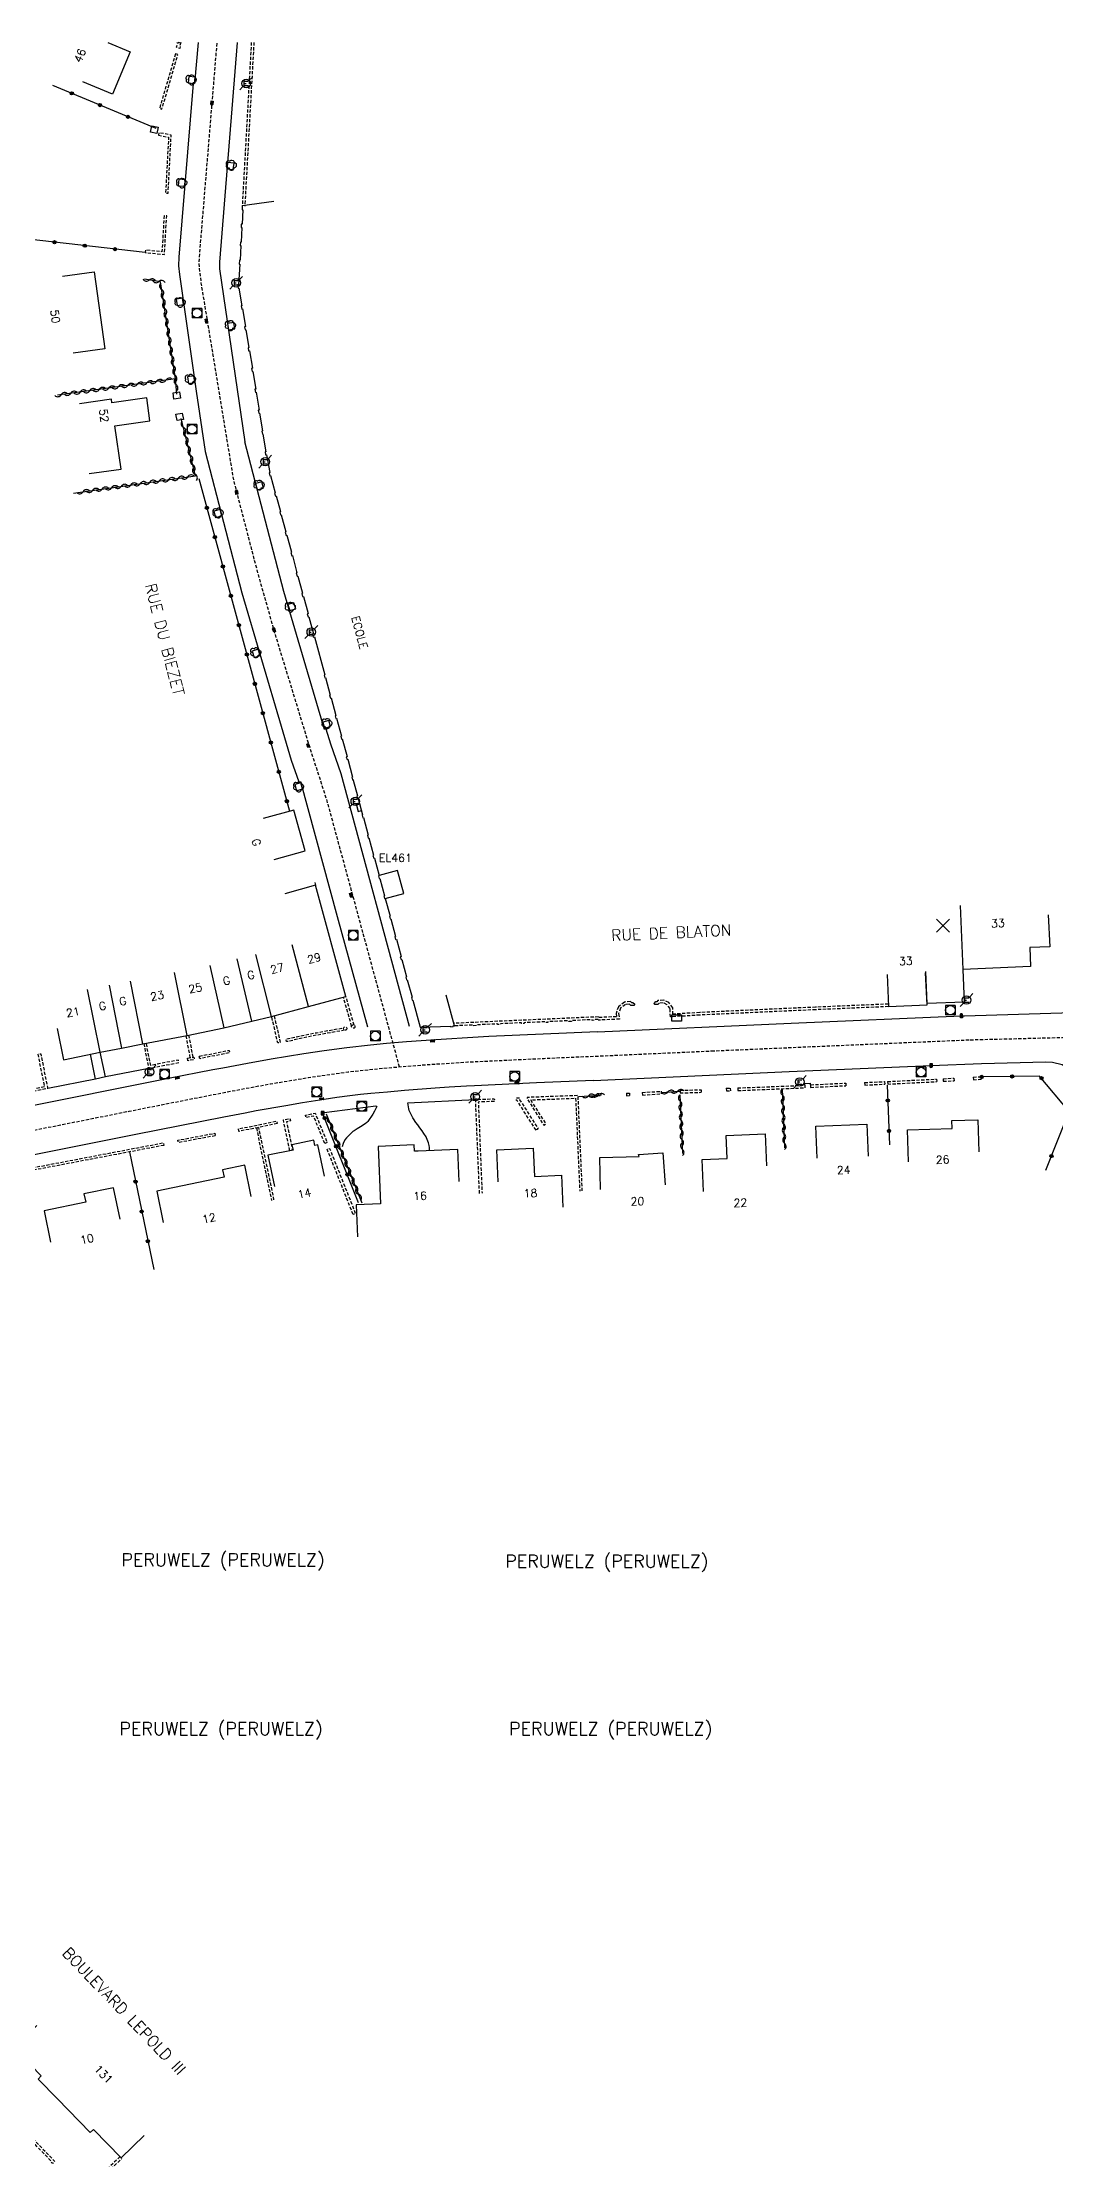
# Model space of a CAD drawing. Header units: millimetres. Extents: x 94999 to 96000, y 132000 to 133001.
# Drawn here: x 95441.7 to 95599.9, y 132669.3 to 133000 of the extents above; entities that cross this region are included whole.
import ezdxf
from ezdxf.enums import TextEntityAlignment as Align

# ---------------------------------------------------------------- set-up
doc = ezdxf.new("R2010")
doc.units = ezdxf.units.MM
doc.linetypes.add('DASHED', pattern=[0.75, 0.5, -0.25])
doc.layers.get('0').update_dxf_attribs({"linetype": 'CONTINUOUS'})
for name, color, linetype in [('W0001', 6, 'DASHED'), ('W0008', 7, 'CONTINUOUS'), ('W0100', 7, 'CONTINUOUS'), ('W0105', 7, 'CONTINUOUS'), ('W0112', 1, 'DASHED'), ('W0300', 7, 'CONTINUOUS'), ('W0310', 3, 'CONTINUOUS'), ('W0322', 7, 'CONTINUOUS'), ('W0330', 7, 'CONTINUOUS'), ('W0400', 7, 'CONTINUOUS'), ('W0420', 7, 'CONTINUOUS'), ('W0471', 7, 'CONTINUOUS'), ('W0980', 7, 'CONTINUOUS'), ('W0984', 7, 'CONTINUOUS'), ('W0989', 7, 'CONTINUOUS'), ('W0991', 7, 'CONTINUOUS'), ('W1102', 7, 'CONTINUOUS'), ('W1471', 7, 'CONTINUOUS')]:
    doc.layers.add(name, color=color, linetype=linetype)
doc.styles.get("Standard").update_dxf_attribs({"font": 'romans.shx', "width": 0.85})

# ---------------------------------------------------------------- blocks, each defined once
blk = doc.blocks.new('T400')
for p, q in [((-0.15, 0.3), (0.15, 0.3)), ((-0.15, -0.25), (-0.15, 0.3)), ((-0.15, 0.15), (0.15, 0.15)), ((-0.15, 0), (0.15, 0)), ((0.15, 0.3), (0.15, -0.25)), ((-0.15, -0.15), (0.15, -0.15)), ((-0.15, -0.25), (-0.15, -0.3)), ((-0.15, -0.3), (0.15, -0.3)), ((0.15, -0.3), (0.15, -0.25))]:
    blk.add_line(p, q)
blk = doc.blocks.new('T471')
for p, q in [((-0.333334, 0.333334), (-0.333334, -0.333334)), ((-0.333334, 0.333334), (0.333334, 0.333334)), ((-0.333334, 0), (0, 0)), ((0.500001, 0.500001), (1.000002, 1.000002)), ((-0.500001, -0.500001), (-1.000002, -1.000002)), ((-0.333334, -0.333334), (0.333334, -0.333334))]:
    blk.add_line(p, q)
blk.add_ellipse((0, 0), major_axis=(0.471405, 0.471405), ratio=1, start_param=5.4977871438, end_param=11.780972451)
blk = doc.blocks.new('T420')
for p, q in [((0.75, 0.75), (-0.75, 0.75)), ((-0.75, 0.75), (-0.75, -0.75)), ((0.75, 0.75), (0.75, -0.75)), ((0.75, -0.75), (-0.75, -0.75))]:
    blk.add_line(p, q)
blk.add_ellipse((0, 0), major_axis=(-0.53, 0.53), ratio=1, start_param=3.926991, end_param=10.210176)
blk = doc.blocks.new('t330o')
at = {"color": 0, "linetype": 'Continuous'}
for p, q in [((0.25, -0.25), (-0.25, 0.25)), ((-0.25, -0.25), (0.25, 0.25)), ((-0.25, 0.25), (-0.25, -0.25)), ((0.25, 0.25), (-0.25, 0.25)), ((0.25, -0.25), (0.25, 0.25)), ((-0.25, -0.25), (0.25, -0.25)), ((-0.25, -0.25), (-0.25, -0.25))]:
    blk.add_line(p, q, dxfattribs=at)
blk = doc.blocks.new('T300')
for p, q in [((-0.8, 0.51), (-0.86, 0.34)), ((-0.86, 0.34), (-0.86, 0.17)), ((-0.86, 0.17), (-0.74, 0.06)), ((-0.69, 0.63), (-0.8, 0.51)), ((-0.8, -0.06), (-0.74, 0.06)), ((-0.74, 0.06), (-0.69, 0.11)), ((-0.57, 0.69), (-0.69, 0.63)), ((-0.46, 0.69), (-0.57, 0.69)), ((-0.29, 0.63), (-0.46, 0.69)), ((-0.29, 0.63), (-0.17, 0.74)), ((-0.23, 0.57), (-0.29, 0.63)), ((-0.17, 0.74), (-0.06, 0.8)), ((-0.06, 0.8), (0.06, 0.8)), ((0.06, 0.8), (0.23, 0.74)), ((0.23, 0.74), (0.34, 0.63)), ((0.34, 0.63), (0.4, 0.51)), ((0.46, 0.46), (0.34, 0.46)), ((0.4, 0.51), (0.4, 0.46)), ((0.57, 0.4), (0.46, 0.46)), ((0.57, 0.4), (0.69, 0.29)), ((0.69, 0.29), (0.74, 0.17)), ((0.74, 0.06), (0.69, -0.17)), ((0.74, 0.17), (0.74, 0.06)), ((-0.8, -0.17), (-0.8, -0.06)), ((-0.8, -0.23), (-0.8, -0.17)), ((-0.74, -0.34), (-0.8, -0.23)), ((-0.69, -0.4), (-0.74, -0.34)), ((-0.51, -0.46), (-0.69, -0.4)), ((-0.4, -0.46), (-0.51, -0.46)), ((-0.4, -0.46), (-0.34, -0.46)), ((-0.34, -0.46), (-0.34, -0.4)), ((-0.34, -0.51), (-0.34, -0.46)), ((-0.29, -0.63), (-0.34, -0.51)), ((-0.17, -0.74), (-0.29, -0.63)), ((-0.06, -0.8), (-0.17, -0.74)), ((0.06, -0.8), (-0.06, -0.8)), ((0.17, -0.74), (0.06, -0.8)), ((0.23, -0.69), (0.17, -0.74)), ((0.29, -0.46), (0.23, -0.46)), ((0.29, -0.63), (0.23, -0.69)), ((0.46, -0.4), (0.29, -0.46)), ((0.34, -0.51), (0.29, -0.63)), ((0.34, -0.51), (0.34, -0.46)), ((0.57, -0.34), (0.46, -0.4)), ((0.63, -0.29), (0.57, -0.34)), ((0.69, -0.17), (0.63, -0.29))]:
    blk.add_line(p, q)
blk = doc.blocks.new('t112o')
at = {"color": 0, "linetype": 'Continuous'}
for p, q in [((-0.5, 0.5), (0.5, 0.5)), ((-0.5, -0.5), (-0.5, 0.5)), ((0.5, 0.5), (0.5, -0.5)), ((0.5, -0.5), (-0.5, -0.5))]:
    blk.add_line(p, q, dxfattribs=at)
blk = doc.blocks.new('t322o')
at = {"color": 0, "linetype": 'Continuous'}
for radius in [0.25, 0.15]:
    blk.add_circle((0, 0), radius, dxfattribs=at)
blk = doc.blocks.new('t310o')
at = {"color": 0, "linetype": 'Continuous'}
for centre, start, end in [((-0.5, 0.38), 216.8699, 323.1304), ((0.5, -0.37), 36.8699, 143.1303)]:
    blk.add_arc(centre, 0.625, start, end, dxfattribs=at)
blk = doc.blocks.new('t991o')
at = {"color": 0, "linetype": 'Continuous'}
for p, q in [((-1, 1), (1, -1)), ((-1, -1), (1, 1))]:
    blk.add_line(p, q, dxfattribs=at)
blk = doc.blocks.new('T1471')
at = {"color": 0, "linetype": 'Continuous', "flags": 128}
blk.add_lwpolyline([(-0.75, -0.5), (-0.75, 0.5), (0.75, 0.5), (0.75, -0.5), (-0.75, -0.5)], dxfattribs=at)

msp = doc.modelspace()

# ---------------------------------------------------------------- linework, layer by layer
at = {"layer": 'W0001', "flags": 128}
for points in [[(95497.47, 132839.99), (95489.77, 132868.29), (95486.18, 132881.53), (95483.46, 132889.94), (95478.03, 132907.72), (95475.22, 132917.68), (95471.61, 132931.59), (95466.53, 132962.41), (95466.2, 132965.38), (95466.43, 132968.68), (95469.01, 133000)], [(95348.28, 132807.3), (95351.1, 132808.73), (95356.38, 132811.18), (95360.89, 132813.01), (95365.87, 132814.71), (95371.14, 132816.13), (95375.38, 132817.09), (95381.58, 132818.36), (95446.35, 132831.28), (95455.27, 132833.06), (95465.21, 132835.03), (95472.6, 132836.46), (95477.35, 132837.33), (95483.29, 132838.32), (95489.47, 132839.2), (95494.91, 132839.78), (95501.59, 132840.32), (95508.13, 132840.74), (95520.06, 132841.31), (95528.06, 132841.66)]]:
    msp.add_lwpolyline(points, dxfattribs=at)
at = {"layer": 'W0001'}
msp.add_lwpolyline([(95528.06, 132841.65), (95546.18, 132842.47), (95586.57, 132844.21), (95600.98, 132844.58), (95622.09, 132845.25), (95666.68, 132846.04), (95728.18, 132847.28), (95812.66, 132848.95), (95853.73, 132849.78), (95863.98, 132850.19), (95869.92, 132850.5), (95876.24, 132850.85), (95884.54, 132851.46), (95897.45, 132852.77), (95912.46, 132854.46), (95925.57, 132855.99), (95939.7, 132857.66), (95952.99, 132859.22)], dxfattribs=at)
at = {"layer": 'W0008', "flags": 128}
for points in [[(95466.04, 133000), (95465.49, 132993.57), (95465.28, 132993.57), (95463.02, 132966.45), (95462.98, 132965.07), (95463.11, 132963.75), (95465.71, 132945.53), (95467.13, 132936.09), (95472.86, 132914), (95478.98, 132893.19), (95480.57, 132887.87), (95481.78, 132884.48), (95482.02, 132884.56), (95487.75, 132863.48), (95492.47, 132846.25)], [(95473.36, 132937.6), (95469.44, 132964.61), (95469.42, 132965.68), (95472.2, 133000)], [(95499.05, 132846.3), (95488.37, 132885.75), (95486.74, 132890.39), (95486.04, 132892.7), (95485.79, 132892.67), (95479.42, 132914.23), (95473.35, 132937.61)], [(95491.22, 132881.18), (95490.73, 132881.04), (95491.04, 132879.88), (95491.53, 132880.03)], [(95528.36, 132845.46), (95511.4, 132844.71), (95509.76, 132844.63), (95503.13, 132844.2), (95498.56, 132843.89), (95495.46, 132843.64), (95492.96, 132843.39), (95489.23, 132842.96), (95485.73, 132842.49), (95482.55, 132842.02), (95477.45, 132841.19), (95473.73, 132840.53), (95469.88, 132839.79), (95468.34, 132839.5), (95461.4, 132838.15), (95413.86, 132828.64)], [(95450, 132838.06), (95449.24, 132841.98)], [(95451.58, 132838.43), (95450.77, 132842.28)], [(95527.76, 132837.86), (95518.86, 132837.47), (95509.16, 132837.02), (95507.93, 132836.96), (95505.21, 132836.79), (95503.05, 132836.64), (95498.23, 132836.27), (95495.6, 132836.05), (95493, 132835.81), (95491.36, 132835.64), (95489.71, 132835.44), (95487.7, 132835.17), (95485.69, 132834.87), (95482.35, 132834.34), (95479.72, 132833.9), (95475.09, 132833.09), (95473.39, 132832.77), (95470.04, 132832.11), (95466.59, 132831.43), (95456.31, 132829.4), (95411.29, 132820.43)], [(95458.32, 132839.73), (95451.58, 132838.43), (95450, 132838.06), (95442.56, 132836.59)], [(95485.7, 132832.85), (95493.8, 132833.88), (95493.95, 132833.78), (95493.58, 132833.06), (95493.31, 132832.61), (95492.51, 132831.43), (95492.39, 132831.29), (95492.1, 132831.08), (95491.4, 132830.61), (95490.87, 132830.29), (95490.4, 132830), (95490.21, 132829.86), (95489.45, 132829.17), (95489.18, 132828.88), (95488.96, 132828.56), (95488.7, 132828.03), (95488.5, 132827.49)], [(95502.16, 132827.02), (95502.14, 132827.36), (95502.1, 132827.69), (95502.06, 132827.9), (95502, 132828.1), (95501.7, 132828.88), (95501.61, 132829.06), (95501.29, 132829.58), (95500.99, 132830), (95500.64, 132830.48), (95500.31, 132830.92), (95500.04, 132831.29), (95499.65, 132831.86), (95499.54, 132832.04), (95499.1, 132832.93), (95498.99, 132833.18), (95498.92, 132833.45), (95498.79, 132834.34), (95509.35, 132834.88)]]:
    msp.add_lwpolyline(points, dxfattribs=at)
for points in [[(95465.57, 132994.57), (95464.58, 132994.67), (95464.48, 132993.68), (95465.47, 132993.58)], [(95471.64, 132981.15), (95470.63, 132981.25), (95470.52, 132980.24), (95471.53, 132980.14)], [(95462.94, 132977.61), (95463.94, 132977.53), (95464.03, 132978.53), (95463.03, 132978.61)], [(95463.77, 132959.03), (95463.62, 132960.02), (95462.63, 132959.87), (95462.78, 132958.88)], [(95470.64, 132956.08), (95470.78, 132955.1), (95471.76, 132955.24), (95471.62, 132956.22)], [(95464.52, 132946.72), (95465.54, 132946.87), (95465.39, 132947.89), (95464.37, 132947.74)], [(95475.26, 132930.13), (95476.26, 132930.39), (95476, 132931.38), (95475, 132931.12)], [(95469.48, 132927.03), (95468.51, 132926.77), (95468.77, 132925.8), (95469.74, 132926.06)], [(95480.33, 132911.24), (95481.28, 132911.53), (95480.99, 132912.48), (95480.04, 132912.18)], [(95475.43, 132905.2), (95474.47, 132904.91), (95474.76, 132903.94), (95475.73, 132904.24)], [(95485.76, 132892.88), (95486.69, 132893.16), (95486.42, 132894.08), (95485.49, 132893.81)], [(95482.06, 132884.34), (95481.12, 132884.06), (95481.4, 132883.11), (95482.35, 132883.39)]]:
    msp.add_lwpolyline(points, close=True, dxfattribs=at)
at = {"layer": 'W0008'}
for points in [[(95528.36, 132845.44), (95558.61, 132846.81), (95585.19, 132847.95), (95585.67, 132847.97), (95602.52, 132848.45), (95605.38, 132848.53), (95606.91, 132848.79), (95608.71, 132849.47), (95609.86, 132850.15), (95611.54, 132851.55), (95612.4, 132852.54), (95613.19, 132853.92), (95614.18, 132856.4)], [(95527.76, 132837.85), (95558.32, 132839.23), (95580.46, 132840.21), (95588.33, 132840.49), (95598.37, 132840.79), (95599.43, 132840.73), (95600.94, 132840.33), (95601.88, 132839.78), (95602.98, 132838.72), (95603.97, 132837.43), (95604.71, 132835.64), (95604.95, 132834.05)]]:
    msp.add_lwpolyline(points, dxfattribs=at)
at = {"layer": 'W0100', "flags": 128}
for points in [[(95451.92, 133000), (95455.43, 132998.53), (95452.67, 132991.92), (95448.05, 132993.85)], [(95477.88, 132975.13), (95472.92, 132974.45), (95472.91, 132973.83), (95473.01, 132973.82), (95472.89, 132971.58), (95472.78, 132971.58), (95472.75, 132971.08), (95472.87, 132971.08), (95472.74, 132968.77), (95472.63, 132968.77), (95472.63, 132968.77), (95472.61, 132968.26), (95472.72, 132968.26), (95472.58, 132965.97), (95472.47, 132965.98), (95472.44, 132965.36), (95472.54, 132965.37), (95472.34, 132962.13), (95472.2, 132962.1), (95472.3, 132961.59), (95472.41, 132961.61), (95472.87, 132958.86), (95472.76, 132958.84), (95472.84, 132958.35), (95472.95, 132958.37), (95473.41, 132955.6), (95473.29, 132955.58), (95473.37, 132955.08), (95473.49, 132955.11), (95473.95, 132952.34), (95473.83, 132952.3), (95473.92, 132951.82), (95474.04, 132951.84), (95474.5, 132949.09), (95474.38, 132949.06), (95474.45, 132948.57), (95474.58, 132948.6), (95475.02, 132945.83), (95475.02, 132945.83), (95474.91, 132945.81), (95474.98, 132945.33), (95475.1, 132945.34), (95475.55, 132942.57), (95475.43, 132942.55), (95475.52, 132942.06), (95475.63, 132942.07), (95476.08, 132939.31), (95475.97, 132939.29), (95476.06, 132938.8), (95476.16, 132938.82), (95476.62, 132936.06), (95476.62, 132936.06), (95476.49, 132936.03), (95476.58, 132935.55), (95476.71, 132935.57), (95477.22, 132932.8), (95477.12, 132932.78), (95477.25, 132932.31), (95477.35, 132932.34), (95478.08, 132929.64), (95477.98, 132929.61), (95478.12, 132929.12), (95478.22, 132929.15), (95478.89, 132926.71), (95478.79, 132926.68), (95478.91, 132926.18), (95479.02, 132926.21), (95479.75, 132923.53), (95479.75, 132923.53), (95479.65, 132923.5), (95479.78, 132922.99), (95479.89, 132923.02), (95480.61, 132920.36), (95480.61, 132920.36), (95480.51, 132920.32), (95480.64, 132919.82), (95480.75, 132919.85), (95481.47, 132917.16), (95481.47, 132917.16), (95481.36, 132917.13), (95481.5, 132916.61), (95481.6, 132916.64), (95482.33, 132913.97), (95482.21, 132913.94), (95482.35, 132913.43), (95482.47, 132913.46), (95483.19, 132910.79), (95483.06, 132910.75), (95483.2, 132910.25), (95483.33, 132910.28), (95484.05, 132907.64), (95484.05, 132907.64), (95483.88, 132907.6), (95483.88, 132907.6), (95484.02, 132907.1), (95484.19, 132907.15), (95485.81, 132901.2), (95485.81, 132901.2), (95485.7, 132901.17), (95485.81, 132900.75), (95485.92, 132900.78), (95486.66, 132898.04), (95486.66, 132898.04), (95486.57, 132898.01), (95486.68, 132897.59), (95486.78, 132897.61), (95487.54, 132894.84), (95487.54, 132894.84), (95487.43, 132894.81), (95487.54, 132894.4), (95487.65, 132894.43), (95488.4, 132891.64), (95488.4, 132891.64), (95488.31, 132891.62), (95488.42, 132891.18), (95488.52, 132891.21), (95489.28, 132888.46), (95489.17, 132888.42), (95489.28, 132888), (95489.39, 132888.03), (95490.13, 132885.25), (95490.02, 132885.23), (95490.14, 132884.82), (95490.23, 132884.84), (95490.25, 132884.77), (95490.92, 132882.29), (95490.82, 132882.27), (95490.94, 132881.84), (95491.03, 132881.87), (95491.03, 132881.87), (95491.72, 132879.33), (95491.62, 132879.31), (95491.75, 132878.88), (95491.84, 132878.91), (95492.57, 132876.18), (95492.47, 132876.15), (95492.59, 132875.72), (95492.69, 132875.74), (95493.43, 132873.02), (95493.32, 132872.99), (95493.44, 132872.57), (95493.55, 132872.59), (95494.28, 132869.85), (95494.18, 132869.83), (95494.31, 132869.39), (95494.4, 132869.41), (95495.14, 132866.69), (95495.04, 132866.66), (95495.16, 132866.22), (95495.26, 132866.26), (95496, 132863.53), (95495.89, 132863.5), (95496.01, 132863.08), (95496.12, 132863.11), (95496.86, 132860.35), (95496.75, 132860.32), (95496.87, 132859.89), (95496.98, 132859.92), (95497.72, 132857.2), (95497.6, 132857.17), (95497.72, 132856.73), (95497.84, 132856.76), (95497.84, 132856.76), (95498.58, 132854.02), (95498.46, 132853.99), (95498.59, 132853.55), (95498.69, 132853.58), (95499.43, 132850.84), (95499.33, 132850.81), (95499.44, 132850.39), (95499.55, 132850.42), (95500.71, 132846.17), (95505.41, 132846.35), (95505.42, 132846.25), (95505.86, 132846.27), (95505.86, 132846.27), (95505.86, 132846.37), (95506.07, 132846.38), (95504.75, 132851.2)], [(95444.88, 132963.49), (95449.83, 132964.17), (95451.49, 132952.11), (95446.54, 132951.43)], [(95449.05, 132932.64), (95454, 132933.34), (95453.04, 132940.12), (95458.52, 132940.89), (95458.52, 132940.89), (95458.01, 132944.47), (95458.01, 132944.47), (95452.57, 132943.7), (95452.49, 132944.25), (95447.54, 132943.55)], [(95477.92, 132872.38), (95482.74, 132873.7), (95481, 132880.08), (95476.18, 132878.75)], [(95444.02, 132845.97), (95445.04, 132841.08), (95450.75, 132842.27), (95454.08, 132842.91), (95457.4, 132843.58), (95464.32, 132844.9), (95470.03, 132846.07), (95474.44, 132847.14), (95477.47, 132847.84), (95483.29, 132849.4), (95489.12, 132850.99), (95484.37, 132868.35), (95479.55, 132867.03)], [(95485.74, 132822.9), (95484.71, 132827.8), (95484.28, 132827.71), (95484.1, 132828.54), (95480.68, 132827.81), (95480.86, 132826.99), (95476.93, 132826.17), (95477.95, 132821.27)], [(95506.81, 132822.09), (95506.6, 132827.08), (95500.39, 132826.82), (95499.79, 132826.8), (95499.74, 132827.8), (95494.14, 132827.56), (95494.14, 132827.56), (95494.51, 132818.58), (95490.7, 132818.43), (95490.9, 132813.43)], [(95512.87, 132822.02), (95512.65, 132827.02), (95518.36, 132827.27), (95518.36, 132827.27), (95518.56, 132822.86), (95522.76, 132823.05), (95522.98, 132818.06)], [(95474.34, 132819.74), (95473.34, 132824.63), (95469.85, 132823.91), (95470.1, 132822.73), (95459.59, 132820.57), (95460.6, 132815.67)], [(95453.85, 132816.21), (95452.84, 132821.11), (95448.22, 132820.15), (95448.52, 132818.83), (95441.99, 132817.48), (95441.99, 132817.48), (95443, 132812.59)], [(95457.6, 132673.06), (95454.02, 132669.58), (95449.68, 132674.03), (95449.18, 132673.55), (95449.18, 132673.55), (95444.07, 132678.79), (95441.06, 132681.89), (95441.56, 132682.37), (95438.47, 132685.54), (95437.28, 132686.77), (95440.86, 132690.26)]]:
    msp.add_lwpolyline(points, dxfattribs=at)
at = {"layer": 'W0100'}
for points in [[(95598.74, 132863.73), (95598.97, 132858.74), (95595.86, 132858.6), (95595.99, 132855.65), (95585.42, 132855.17), (95585.6, 132850.11), (95579.83, 132849.89), (95579.64, 132854.89)], [(95573.59, 132854.39), (95573.81, 132849.39), (95579.82, 132849.65), (95579.6, 132854.65)], [(95562.68, 132825.7), (95562.46, 132830.7), (95570.42, 132831.04), (95570.63, 132826.05)], [(95576.93, 132825.15), (95576.77, 132830.14), (95583.74, 132830.37), (95583.7, 132831.6), (95587.75, 132831.73), (95587.91, 132826.73)], [(95544.95, 132820.51), (95544.74, 132825.51), (95548.61, 132825.67), (95548.48, 132829.25), (95554.53, 132829.52), (95554.76, 132824.53)], [(95528.87, 132820.83), (95528.73, 132825.83), (95534.88, 132825.99), (95534.78, 132826.3), (95538.59, 132826.56), (95538.93, 132821.57)]]:
    msp.add_lwpolyline(points, dxfattribs=at)
at = {"layer": 'W0105'}
for p, q in [((95560.75, 132837.4), (95561.63, 132837.43)), ((95560.76, 132837.11), (95560.75, 132837.4)), ((95561.64, 132837.18), (95561.63, 132837.43))]:
    msp.add_line(p, q, dxfattribs=at)
at = {"layer": 'W0112'}
for p, q in [((95533.92, 132850.02), (95534.23, 132849.76)), ((95537.46, 132850.17), (95537.17, 132849.9)), ((95573.79, 132849.79), (95573.8, 132849.39)), ((95561.64, 132837.18), (95567.13, 132837.44)), ((95567.13, 132837.44), (95567.15, 132837.04)), ((95570.07, 132837.53), (95573.2, 132837.68)), ((95570.07, 132837.53), (95570.09, 132837.13)), ((95570.09, 132837.13), (95573.22, 132837.28)), ((95573.2, 132837.68), (95573.22, 132837.28)), ((95573.67, 132837.69), (95581.31, 132838.07)), ((95573.67, 132837.69), (95573.68, 132837.29)), ((95573.68, 132837.29), (95581.33, 132837.67)), ((95581.31, 132838.07), (95581.33, 132837.67)), ((95582.34, 132838.13), (95584.02, 132838.21)), ((95582.34, 132838.13), (95582.35, 132837.73)), ((95582.35, 132837.73), (95584.04, 132837.81)), ((95584.02, 132838.21), (95584.04, 132837.81)), ((95587.04, 132838.38), (95588.26, 132838.44)), ((95587.04, 132838.38), (95587.05, 132837.98)), ((95587.05, 132837.98), (95588.28, 132838.04)), ((95588.26, 132838.44), (95588.28, 132838.04)), ((95532.89, 132835.86), (95533.36, 132835.89)), ((95532.89, 132835.86), (95532.91, 132835.46)), ((95532.91, 132835.46), (95533.38, 132835.49)), ((95533.36, 132835.89), (95533.38, 132835.49)), ((95535.35, 132835.98), (95538.31, 132836.16)), ((95535.35, 132835.98), (95535.38, 132835.58)), ((95535.38, 132835.58), (95538.33, 132835.76)), ((95538.31, 132836.16), (95538.33, 132835.76)), ((95541.26, 132836.3), (95544.57, 132836.41)), ((95541.26, 132836.3), (95541.27, 132835.9)), ((95541.27, 132835.9), (95544.58, 132836.01)), ((95544.57, 132836.41), (95544.58, 132836.01)), ((95548.49, 132836.64), (95549.11, 132836.65)), ((95548.49, 132836.64), (95548.5, 132836.24)), ((95548.5, 132836.24), (95549.12, 132836.25)), ((95549.11, 132836.65), (95549.12, 132836.25)), ((95550.27, 132836.68), (95560.74, 132837.11)), ((95550.27, 132836.68), (95550.29, 132836.28)), ((95550.29, 132836.28), (95560.76, 132836.71)), ((95560.74, 132837.11), (95560.76, 132836.71)), ((95561.64, 132837.18), (95561.65, 132836.78)), ((95561.65, 132836.78), (95567.15, 132837.04))]:
    msp.add_line(p, q, dxfattribs=at)
at = {"layer": 'W0112', "flags": 128}
for points in [[(95462.77, 132999.18), (95462.79, 132999.22), (95462.66, 132999.27), (95462.94, 133000)], [(95462.72, 133000), (95462.91, 132999.93)], [(95463.36, 133000), (95463.36, 132999.98), (95463.18, 132999.5), (95463.28, 132999.46), (95463.16, 132999.06), (95462.77, 132999.18)], [(95474.34, 133000), (95472.92, 132974.45)], [(95474.74, 133000), (95473.32, 132974.43)], [(95490, 132846.32), (95488.73, 132850.88)], [(95490.37, 132846.5), (95489.12, 132850.99)], [(95477.91, 132847.94), (95478.86, 132843.79), (95478.48, 132843.72), (95477.52, 132847.85)], [(95528.54, 132847.79), (95527.91, 132847.76), (95527.91, 132847.76), (95524.22, 132847.6), (95524.22, 132847.6), (95520.57, 132847.43), (95520.57, 132847.43), (95520.57, 132847.43), (95516.88, 132847.27), (95516.88, 132847.27), (95513.15, 132847.11), (95513.15, 132847.11), (95509.12, 132846.92), (95509.12, 132846.92), (95505.96, 132846.78)], [(95528.51, 132847.39), (95527.99, 132847.37), (95527.99, 132847.25), (95527.56, 132847.24), (95527.55, 132847.35), (95524.32, 132847.2), (95524.33, 132847.09), (95523.88, 132847.08), (95523.86, 132847.18), (95520.63, 132847.03), (95520.64, 132846.92), (95520.19, 132846.9), (95520.19, 132847.01), (95519.18, 132846.97), (95516.94, 132846.88), (95516.94, 132846.76), (95516.5, 132846.74), (95516.5, 132846.86), (95513.24, 132846.71), (95513.24, 132846.6), (95512.79, 132846.58), (95512.78, 132846.69), (95509.54, 132846.54), (95509.55, 132846.43), (95509.1, 132846.41), (95509.09, 132846.52), (95506.07, 132846.38)], [(95464.82, 132841.41), (95464.16, 132844.87)], [(95464.55, 132844.94), (95465.21, 132841.48)], [(95488.9, 132845.7), (95484.58, 132844.93), (95479.85, 132843.92), (95479.77, 132844.31), (95484.51, 132845.32), (95488.74, 132846.08)], [(95457.55, 132843.61), (95458.32, 132839.73), (95463.03, 132840.66), (95462.95, 132841.05), (95458.64, 132840.2), (95457.94, 132843.68)], [(95509.96, 132820.22), (95509.35, 132834.88), (95512.27, 132834.99), (95512.29, 132834.59), (95509.77, 132834.49), (95510.36, 132820.23)], [(95526.01, 132820.61), (95525.35, 132835.5), (95517.4, 132835.2), (95517.41, 132834.97), (95520, 132830.87), (95520.34, 132831.08), (95517.98, 132834.82), (95524.96, 132835.08), (95525.61, 132820.59)], [(95480.36, 132826.88), (95479.35, 132831.72), (95480.36, 132831.92), (95480.44, 132831.53), (95479.82, 132831.4), (95480.75, 132826.96)], [(95475.13, 132830.44), (95477.49, 132819.13)], [(95477.88, 132819.21), (95475.52, 132830.51)], [(95453.84, 132669.76), (95448.25, 132664.32), (95445.96, 132666.65), (95445.96, 132666.65), (95445.96, 132666.65), (95445.7, 132666.91), (95445.43, 132666.63), (95445.41, 132666.48), (95445.61, 132666.28), (95445.77, 132666.27), (95448.25, 132663.76), (95454.12, 132669.47)]]:
    msp.add_lwpolyline(points, dxfattribs=at)
for points in [[(95462.5, 132998.19), (95460, 132989.68), (95460.38, 132989.57), (95462.88, 132998.08)], [(95459.83, 132985.5), (95461.42, 132985.17), (95460.95, 132976.47), (95461.35, 132976.45), (95461.83, 132985.49), (95459.91, 132985.89)], [(95460.73, 132972.93), (95460.39, 132967.3), (95457.82, 132967.55), (95457.78, 132967.16), (95460.77, 132966.86), (95461.13, 132972.91)], [(95489.26, 132846.02), (95489.26, 132845.91), (95489.22, 132845.81), (95489.14, 132845.73), (95489.04, 132845.69), (95488.94, 132845.69), (95488.84, 132845.73), (95488.76, 132845.81), (95488.72, 132845.91), (95488.72, 132846.02), (95488.76, 132846.12), (95488.84, 132846.19), (95488.94, 132846.24), (95489.04, 132846.24), (95489.14, 132846.19), (95489.22, 132846.12)], [(95490.52, 132846.31), (95490.52, 132846.21), (95490.48, 132846.12), (95490.41, 132846.04), (95490.31, 132846), (95490.21, 132846), (95490.12, 132846.04), (95490.04, 132846.12), (95490, 132846.21), (95490, 132846.31), (95490.04, 132846.41), (95490.12, 132846.48), (95490.21, 132846.52), (95490.31, 132846.52), (95490.41, 132846.48), (95490.48, 132846.41)], [(95436.4, 132835.77), (95442.09, 132836.9), (95441.06, 132841.96), (95441.46, 132842.04), (95442.56, 132836.59), (95436.47, 132835.38)], [(95464.38, 132841.33), (95465.35, 132841.5), (95465.42, 132841.11), (95464.45, 132840.94)], [(95466.21, 132841.65), (95470.88, 132842.56), (95470.96, 132842.17), (95466.29, 132841.26)], [(95518.78, 132830.08), (95515.82, 132834.73), (95515.72, 132834.73), (95515.71, 132835.13), (95516.2, 132835.14), (95516.22, 132834.85), (95519.12, 132830.3)], [(95478.39, 132831.11), (95475.32, 132830.47), (95472.39, 132829.91), (95472.31, 132830.3), (95475.24, 132830.86), (95478.31, 132831.5)], [(95485.81, 132828.02), (95484.07, 132832.29), (95482.87, 132832.04), (95482.78, 132832.43), (95484.31, 132832.75), (95486.18, 132828.17)], [(95460.69, 132827.72), (95438.85, 132823.56), (95438.78, 132823.96), (95460.62, 132828.12)], [(95468.71, 132829.22), (95462.95, 132828.14), (95462.87, 132828.53), (95468.64, 132829.61)], [(95490.24, 132816.91), (95486.19, 132827.1), (95486.56, 132827.25), (95490.61, 132817.05)], [(95435.03, 132677.96), (95440.55, 132672.27), (95440.55, 132672.27), (95440.55, 132672.27), (95443.48, 132669.24), (95443.69, 132669.02), (95443.39, 132668.73), (95443.24, 132668.74), (95443.05, 132668.94), (95443.06, 132669.09), (95440.63, 132671.61), (95440.45, 132671.6), (95440.28, 132671.81), (95440.29, 132671.97), (95439.14, 132673.15), (95437.85, 132674.48), (95437.72, 132674.47), (95437.51, 132674.69), (95437.5, 132674.85), (95435.09, 132677.35), (95434.92, 132677.36), (95434.74, 132677.55), (95434.74, 132677.71)]]:
    msp.add_lwpolyline(points, close=True, dxfattribs=at)
at = {"layer": 'W0112'}
for points in [[(95534.23, 132849.76), (95534.06, 132849.56), (95533.57, 132849.56), (95533.36, 132849.78), (95532.75, 132849.7), (95531.97, 132849.13), (95531.68, 132848.29), (95531.82, 132847.43), (95528.5, 132847.28)], [(95533.92, 132850.02), (95533.87, 132849.96), (95533.74, 132849.96), (95533.51, 132850.21), (95532.59, 132850.09), (95531.64, 132849.38), (95531.27, 132848.33), (95531.35, 132847.81), (95528.54, 132847.69)], [(95573.8, 132849.39), (95562.44, 132848.9), (95544.35, 132848.07), (95539.76, 132847.77), (95539.73, 132849.07), (95539.24, 132849.69), (95538.61, 132849.99), (95538.01, 132849.93), (95537.82, 132849.74), (95537.33, 132849.73), (95537.17, 132849.9)], [(95573.79, 132849.79), (95562.42, 132849.3), (95544.33, 132848.47), (95540.15, 132848.2), (95540.12, 132849.21), (95539.5, 132850.02), (95538.68, 132850.39), (95537.82, 132850.32), (95537.65, 132850.13), (95537.5, 132850.13), (95537.46, 132850.17)]]:
    msp.add_lwpolyline(points, dxfattribs=at)
at = {"layer": 'W0310'}
for p, q in [((95527.57, 132835.48), (95528.8, 132835.53)), ((95538.37, 132835.99), (95541.17, 132836.17)), ((95541.25, 132835.61), (95541.63, 132826.43)), ((95557.22, 132836.55), (95557.58, 132827.34))]:
    msp.add_line(p, q, dxfattribs=at)
at = {"layer": 'W0310', "flags": 128}
for points in [[(95462.73, 132945.06), (95462.5, 132947.44), (95460.18, 132962.59), (95457.65, 132963.01)], [(95462.5, 132947.44), (95444.08, 132944.9)], [(95446.6, 132929.6), (95465.62, 132932.28), (95463.41, 132941.27)], [(95525.46, 132835.35), (95528.87, 132835.55)], [(95491.63, 132818.68), (95486.07, 132832.58)]]:
    msp.add_lwpolyline(points, dxfattribs=at)
at = {"layer": 'W0322'}
msp.add_line((95573.59, 132837.1), (95573.97, 132827.81), dxfattribs=at)
at = {"layer": 'W0322', "flags": 128}
for points in [[(95463.34, 132999.85), (95462.92, 133000)], [(95459.48, 132986.53), (95443.37, 132993.27)], [(95457.78, 132967.16), (95428.96, 132970.47)], [(95466.16, 132931.89), (95480.31, 132879.93)], [(95484.24, 132868.8), (95484.37, 132868.35)], [(95491.08, 132818.76), (95485.52, 132832.66)], [(95455.32, 132826.7), (95459.1, 132808.33)]]:
    msp.add_lwpolyline(points, dxfattribs=at)
at = {"layer": 'W0322'}
msp.add_lwpolyline([(95598.36, 132823.84), (95602.01, 132833.01), (95597.4, 132838.55), (95588.29, 132838.41)], dxfattribs=at)
at = {"layer": 'W1102'}
msp.add_line((95584.97, 132865.16), (95585.42, 132855.17), dxfattribs=at)
at = {"layer": 'W1102', "flags": 128}
for points in [[(95495.26, 132866.26), (95498.15, 132867.04), (95497.18, 132870.64), (95494.29, 132869.85)], [(95477.47, 132847.84), (95475.04, 132857.54)], [(95483.29, 132849.4), (95480.7, 132859.06)], [(95464.32, 132844.9), (95462.37, 132854.7)], [(95467.85, 132855.83), (95470.03, 132846.07)], [(95474.44, 132847.14), (95472.14, 132856.87)], [(95450.75, 132842.27), (95448.79, 132852.07)], [(95452.15, 132852.72), (95454.08, 132842.91)], [(95457.4, 132843.58), (95455.48, 132853.39)]]:
    msp.add_lwpolyline(points, dxfattribs=at)

# ---------------------------------------------------------------- block references
at = {"layer": 'W0112'}
for p, rotation in [((95459.19, 132986.37), 78.17655107118365), ((95462.7, 132944.85), 97.35497190414114), ((95463.16, 132941.5), 100.1013816972663)]:
    msp.add_blockref('t112o', p, dxfattribs=dict(at, rotation=rotation))
at = {"layer": 'W0300'}
for p in [(95465, 132994.13), (95471.26, 132980.8), (95463.51, 132978.01), (95463.25, 132959.37), (95471.12, 132955.74), (95464.88, 132947.35), (95475.6, 132930.83), (95469.2, 132926.47), (95480.47, 132911.77), (95475.06, 132904.66), (95486.19, 132893.58), (95481.76, 132883.7)]:
    msp.add_blockref('T300', p, dxfattribs=at)
at = {"layer": 'W0310'}
for p, rotation in [((95458.42, 132962.88), 170.6104328636188), ((95459.9, 132962.64), 170.6104328636188), ((95460.36, 132961.39), 98.70765605885326), ((95460.59, 132959.9), 98.70765605885326), ((95460.82, 132958.42), 98.70765605885326), ((95461.04, 132956.94), 98.70765605885326), ((95461.27, 132955.46), 98.70765605885326), ((95461.5, 132953.97), 98.70765605885326), ((95461.72, 132952.49), 98.70765605885326), ((95461.95, 132951.01), 98.70765605885326), ((95462.18, 132949.52), 98.70765605885326), ((95452.09, 132946.01), 187.856223018857), ((95453.58, 132946.21), 187.856223018857), ((95455.07, 132946.42), 187.856223018857), ((95456.55, 132946.62), 187.856223018857), ((95458.04, 132946.83), 187.856223018857), ((95459.52, 132947.03), 187.856223018857), ((95461.01, 132947.24), 187.856223018857), ((95462.4, 132948.04), 98.70765605885326), ((95462.59, 132946.55), 95.71335270349432), ((95444.67, 132944.98), 187.856223018857), ((95446.15, 132945.19), 187.856223018857), ((95447.64, 132945.39), 187.856223018857), ((95449.12, 132945.6), 187.856223018857), ((95450.61, 132945.8), 187.856223018857), ((95463.76, 132939.85), 103.8131734616117), ((95464.12, 132938.39), 103.8131734616117), ((95464.47, 132936.93), 103.8131734616117), ((95464.83, 132935.48), 103.8131734616117), ((95465.19, 132934.02), 103.8131734616117), ((95465.55, 132932.56), 103.8131734616117), ((95448.08, 132929.81), 8.040558022655551), ((95449.57, 132930.01), 8.040558022655551), ((95451.05, 132930.22), 8.040558022655551), ((95452.54, 132930.43), 8.040558022655551), ((95454.02, 132930.64), 8.040558022655551), ((95455.51, 132930.85), 8.040558022655551), ((95456.99, 132931.06), 8.040558022655551), ((95458.48, 132931.27), 8.040558022655551), ((95459.96, 132931.48), 8.040558022655551), ((95461.45, 132931.69), 8.040558022655551), ((95462.94, 132931.9), 8.040558022655551), ((95464.42, 132932.11), 8.040558022655551), ((95526.96, 132835.44), 3.339504609921592), ((95528, 132835.49), 2.553629857805803), ((95528.45, 132835.53), 3.339504609921592), ((95539.37, 132836.05), 3.651293692507407), ((95540.86, 132836.15), 3.651293692507407), ((95541.29, 132834.62), 272.3992726854593), ((95541.35, 132833.12), 272.3992726854593), ((95557.26, 132835.55), 272.2492031286433), ((95557.32, 132834.05), 272.2492031286433), ((95486.62, 132831.22), 111.7926764717266), ((95487.17, 132829.83), 111.7926764717266), ((95541.42, 132831.62), 272.3992726854593), ((95541.48, 132830.12), 272.3992726854593), ((95557.38, 132832.56), 272.2492031286433), ((95557.44, 132831.06), 272.2492031286433), ((95487.73, 132828.43), 111.7926764717266), ((95488.29, 132827.04), 111.7926764717266), ((95541.54, 132828.62), 272.3992726854593), ((95541.61, 132827.12), 272.3992726854593), ((95557.49, 132829.56), 272.2492031286433), ((95557.55, 132828.06), 272.2492031286433), ((95488.85, 132825.65), 111.7926764717266), ((95489.4, 132824.26), 111.7926764717266), ((95489.96, 132822.86), 111.7926764717266), ((95490.52, 132821.47), 111.7926764717266), ((95491.07, 132820.08), 111.7926764717266)]:
    msp.add_blockref('t310o', p, dxfattribs=dict(at, rotation=rotation))
at = {"layer": 'W0322'}
for p, rotation in [((95446.33, 132992.03), 157.3011738778144), ((95450.71, 132990.2), 157.3011738778144), ((95455.1, 132988.37), 157.3011738778144), ((95443.62, 132968.78), 173.4365895562464), ((95448.34, 132968.24), 173.4365895562464), ((95453.06, 132967.7), 173.4365895562464), ((95467.41, 132927.3), 285.2334224981603), ((95468.66, 132922.72), 285.2334224981603), ((95469.9, 132918.14), 285.2334224981603), ((95471.15, 132913.55), 285.2334224981603), ((95472.4, 132908.97), 285.2334224981603), ((95473.65, 132904.39), 285.2334224981603), ((95474.9, 132899.8), 285.2334224981603), ((95476.14, 132895.22), 285.2334224981603), ((95477.39, 132890.64), 285.2334224981603), ((95478.64, 132886.06), 285.2334224981603), ((95479.89, 132881.47), 285.2334224981603), ((95588.35, 132838.41), 180.8986334049476), ((95593.1, 132838.49), 180.8986334049476), ((95597.69, 132838.21), 129.7109798306104), ((95573.69, 132834.73), 272.3167680613214), ((95485.79, 132831.99), 111.7926764716853), ((95487.55, 132827.58), 111.7926764716853), ((95573.88, 132829.98), 272.3167680613214), ((95599.24, 132826.05), 68.32160951571164), ((95456.27, 132822.05), 281.6291320385168), ((95489.32, 132823.17), 111.7926764716853), ((95457.23, 132817.39), 281.6291320385168), ((95458.19, 132812.74), 281.6291320385168)]:
    msp.add_blockref('t322o', p, dxfattribs=dict(at, rotation=rotation))
at = {"layer": 'W0330'}
msp.add_blockref('t330o', (95485.47, 132832.76), dxfattribs=at)
at = {"layer": 'W0400'}
for p, rotation in [((95468.19, 132990.55), 354.2515442154434), ((95467.34, 132956.47), 6.573542580626325), ((95472.05, 132929.71), 186.3920820311017), ((95477.89, 132908.2), 198.9918673465847), ((95483.22, 132890.17), 198.407879929403), ((95489.9, 132866.81), 15.00320564028213), ((95585.19, 132847.95), 182.1990092157814), ((95502.65, 132844.02), 93.79808928145825), ((95580.46, 132840.21), 2.071652920889653), ((95462.78, 132838.27), 279.9307483192426), ((95515.82, 132837.48), 92.8202073057645), ((95485.35, 132834.97), 99.28917838597222)]:
    msp.add_blockref('T400', p, dxfattribs=dict(at, rotation=rotation))
at = {"layer": 'W0420'}
for p in [(95465.87, 132957.7), (95465.08, 132939.58), (95490.24, 132860.54), (95583.47, 132848.84), (95493.71, 132844.79), (95460.79, 132838.84), (95515.43, 132838.48), (95578.9, 132839.16), (95484.52, 132836.07), (95491.57, 132833.82)]:
    msp.add_blockref('T420', p, dxfattribs=at)
at = {"layer": 'W0471'}
for p in [(95473.53, 132993.58), (95471.98, 132962.45), (95476.5, 132934.5), (95483.7, 132907.9), (95490.57, 132881.45), (95585.99, 132850.42), (95501.47, 132845.77), (95458.45, 132839.22), (95559.97, 132837.62), (95509.29, 132835.32)]:
    msp.add_blockref('T471', p, dxfattribs=at)
at = {"layer": 'W0991'}
msp.add_blockref('t991o', (95582.31, 132862.04), dxfattribs=at)
at = {"layer": 'W1471'}
msp.add_blockref('T1471', (95540.75, 132847.62), dxfattribs=at)

# ---------------------------------------------------------------- texts
at = {"layer": 'W0980'}
for p in [(95469.92, 132762.85), (95529.83, 132762.63), (95469.61, 132736.47), (95530.44, 132736.47)]:
    msp.add_text('PERUWELZ (PERUWELZ)', height=2, dxfattribs=at).set_placement(p, align=Align.MIDDLE)
at = {"layer": 'W0984'}
msp.add_text('ECOLE', height=1.25, rotation=285.1534, dxfattribs=at).set_placement((95491.25, 132907.83), align=Align.MIDDLE)
msp.add_text('EL461', height=1.25, dxfattribs=at).set_placement((95496.83, 132872.61), align=Align.MIDDLE)
at = {"layer": 'W0989'}
for s, rotation, p in [('RUE DU BIEZET', 284.5503, (95460.83, 132906.73)), ('RUE DE BLATON', 2.5907, (95539.9, 132860.94)), ('BOULEVARD LEPOLD III', 313.8157, (95454.48, 132692.52))]:
    msp.add_text(s, height=1.75, rotation=rotation, dxfattribs=at).set_placement(p, align=Align.MIDDLE)
at = {"layer": 'W0991'}
for s, rotation, p in [('46', 67.3012, (95447.59, 132997.93)), ('50', 277.8562, (95443.73, 132957.18)), ('52', 278.0406, (95451.34, 132941.7)), ('G', 285.3265, (95475.12, 132875.04)), ('33', 2.5714, (95590.89, 132862.42)), ('29', 15.027, (95484.15, 132856.94)), ('33', 2.5061, (95576.5, 132856.51)), ('G', 11.1798, (95470.46, 132853.45)), ('G', 11.1798, (95474.27, 132854.32)), ('27', 15.027, (95478.38, 132855.35)), ('G', 11.1798, (95454.27, 132850.24)), ('23', 11.1798, (95459.64, 132851.09)), ('25', 11.1798, (95465.6, 132852.27)), ('21', 11.1798, (95446.49, 132848.53)), ('G', 11.1798, (95451.1, 132849.5)), ('24', 2.468, (95566.81, 132823.88)), ('26', 1.8574, (95582.25, 132825.49)), ('14', 11.6291, (95482.63, 132820.22)), ('18', 2.5714, (95517.92, 132820.25)), ('16', 2.3654, (95500.68, 132819.83)), ('20', 1.5534, (95534.61, 132818.99)), ('22', 2.4266, (95550.67, 132818.75)), ('12', 11.6291, (95467.75, 132816.34)), ('10', 11.6098, (95448.69, 132813.11)), ('131', 314.0989, (95451.28, 132682.64))]:
    msp.add_text(s, height=1.25, rotation=rotation, dxfattribs=at).set_placement(p, align=Align.MIDDLE)

doc.saveas('drawing.dxf')
